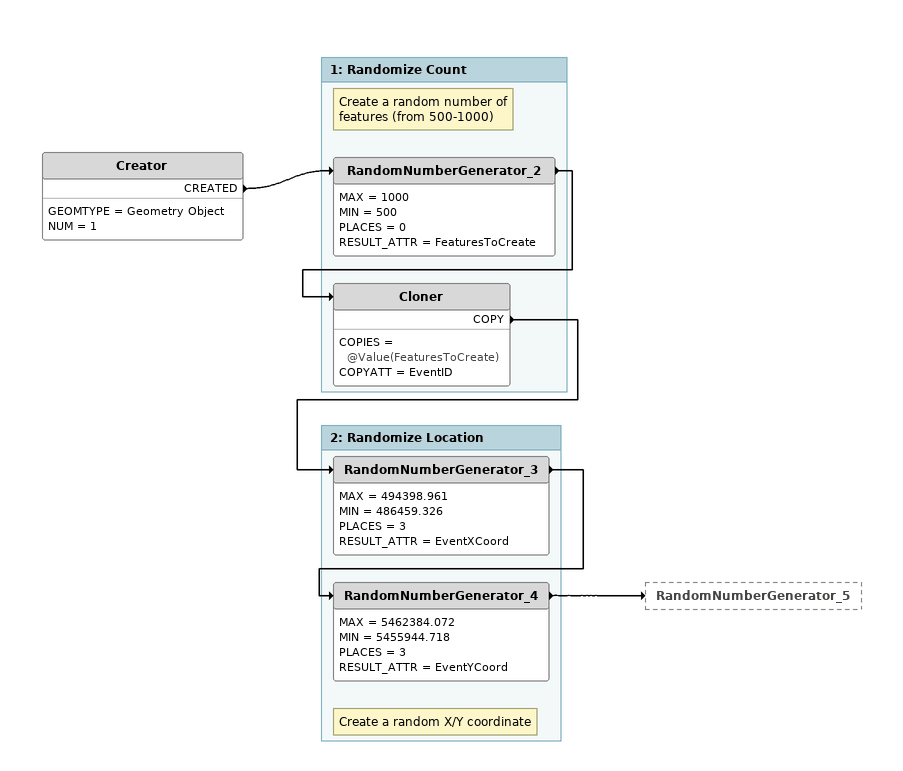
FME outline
Creator
    GEOMTYPE = Geometry Object
    NUM = 1
    CREATED -> RandomNumberGenerator_2

Bookmark: 1: Randomize Count
Note: Create a random number of features (from 500-1000)
RandomNumberGenerator_2
    MAX = 1000
    MIN = 500
    PLACES = 0
    RESULT_ATTR = FeaturesToCreate
    -> Cloner
Cloner
    COPIES = @Value(FeaturesToCreate)
    COPYATT = EventID
    COPY -> RandomNumberGenerator_3

Bookmark: 2: Randomize Location
RandomNumberGenerator_3
    MAX = 494398.961
    MIN = 486459.326
    PLACES = 3
    RESULT_ATTR = EventXCoord
    -> RandomNumberGenerator_4
Note: Create a random X/Y coordinate
RandomNumberGenerator_4
    MAX = 5462384.072
    MIN = 5455944.718
    PLACES = 3
    RESULT_ATTR = EventYCoord
    -> RandomNumberGenerator_5
